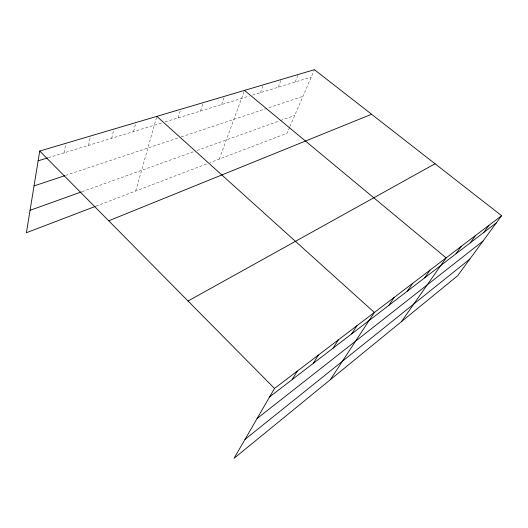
<?xml version="1.0" encoding="UTF-8"?>
<svg xmlns="http://www.w3.org/2000/svg" width="528" height="528" viewBox="0 0 528 528"><rect width="100%" height="100%" fill="white"/><g stroke="black" fill="none" stroke-linecap="round" stroke-linejoin="round"><path stroke-width="0.4" stroke-dasharray="2.64 1.98" d="M64.06 152.869L65.888 143.299M88.532 145.372L90.559 135.986M111.665 138.277L113.87 129.083M133.564 131.564L135.927 122.549M135.709 190.997L156.836 116.358M178.127 117.902L180.774 109.27M200.515 111.038L203.28 102.604M221.615 104.57L224.486 96.32M219.285 159.1L244.504 90.394M260.383 92.684L263.419 84.79M278.223 87.212L281.325 79.484M295.152 82.025L298.3 74.455M289.595 127.301L287.041 133.234L210.065 162.617M289.918 126.562L314.424 69.683M96.063 206.131L206.989 163.792M82.045 191.684L193.928 151.569M196.97 150.48L278.876 121.117M280.381 120.575L294.71 115.441M65.545 175.421L178.141 137.927M181.183 136.91L302.927 96.367M48.352 157.687L162.01 122.846M165.079 121.902L249.388 96.056M252.529 95.093L311.23 77.101"/><path stroke-width="0.79" d="M501.6 215.681L274.501 388.443L234.049 458.317L457.624 275.774L501.6 215.681L314.424 69.683L39.732 151.041L26.4 232.729L95.297 206.428M292.189 379.566L297.218 371.158M313.309 363.35L318.43 355.021M333.089 348.163L338.276 339.926M351.648 333.914L356.882 325.769M330.323 379.711L374.365 312.47L156.836 116.358M388.912 305.303L394.211 297.376M407.392 291.113L412.698 283.312M424.657 277.853L429.964 270.178M401.458 321.631L446.12 257.882L244.504 90.394M456.014 253.783L461.281 246.352M470.29 242.821L475.53 235.514M483.74 232.492L488.948 225.311M245.012 439.382L469.867 259.043M257.063 418.552L483.047 241.032M269.584 396.924L496.432 222.743M188.041 301.013L435.032 163.759M108.715 220.803L371.573 114.259M30.056 210.322L81.279 191.961M34.043 185.915L64.772 175.679M38.135 160.816L47.566 157.931M39.732 151.041L274.501 388.443"/></g></svg>
